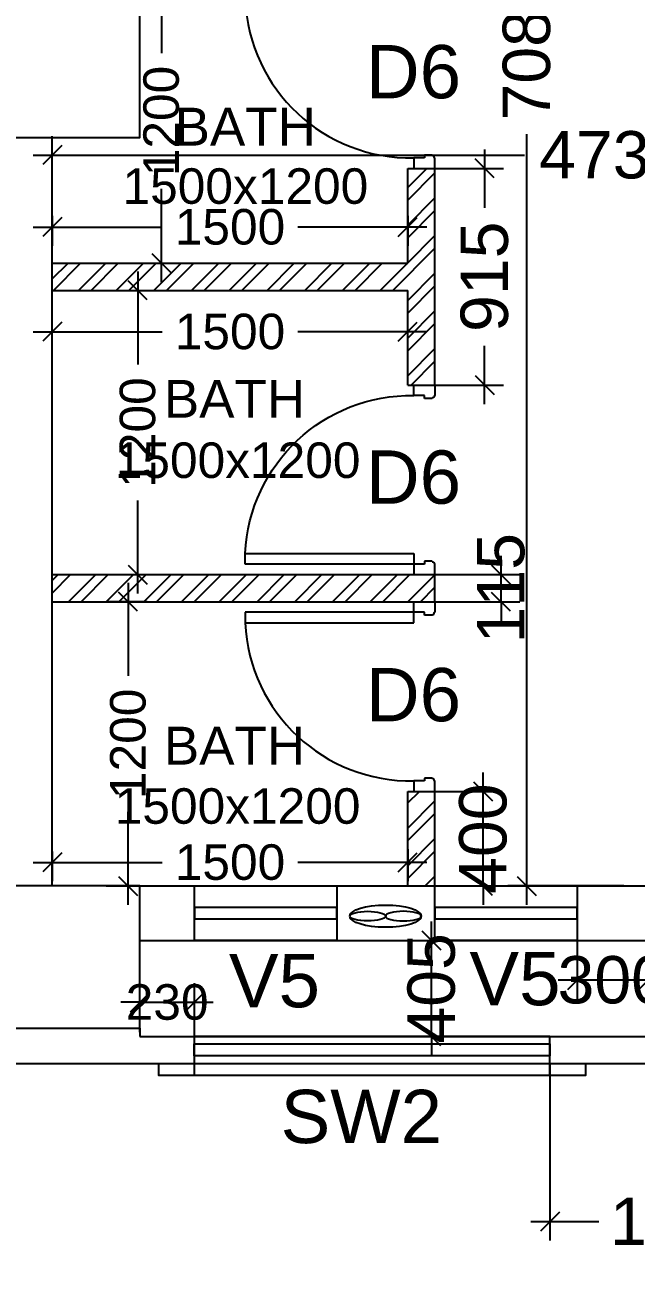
# Model space of a CAD drawing. Extents: x 7897917 to 8423973, y -6487334 to -6173396.
# Drawn here: x 8031789 to 8034367, y -6455762 to -6450489 of the extents above; entities that cross this region are included whole.
import ezdxf
from ezdxf.enums import TextEntityAlignment as Align

# ---------------------------------------------------------------- set-up
doc = ezdxf.new("R2010")
doc.units = 0
doc.header["$LTSCALE"] = 600
doc.header["$MEASUREMENT"] = 0
doc.header["$PDMODE"] = 35
doc.layers.get('0').update_dxf_attribs({"linetype": 'CONTINUOUS'})
doc.layers.get('Defpoints').update_dxf_attribs({"linetype": 'CONTINUOUS'})
for name, color, linetype in [('chajja', 7, 'CONTINUOUS'), ('DIM-TEXT', 8, 'CONTINUOUS'), ('DOOR', 32, 'CONTINUOUS'), ('Ele Proje.', 7, 'CONTINUOUS'), ('Exaust', 8, 'CONTINUOUS'), ('joinery', 7, 'CONTINUOUS'), ('LA-column', 3, 'CONTINUOUS'), ('Room Dim', 1, 'CONTINUOUS'), ('T Wall', 8, 'CONTINUOUS'), ('TEXT', 6, 'CONTINUOUS'), ('Toi. Wall Hat', 3, 'CONTINUOUS'), ('Walls', 7, 'CONTINUOUS'), ('WIN', 151, 'CONTINUOUS'), ('Working Dim', 5, 'CONTINUOUS')]:
    doc.layers.add(name, color=color, linetype=linetype)
doc.styles.add('ari', font='arial.ttf')
doc.styles.add('ARIAL', font='arial.ttf')
doc.styles.add('RT', font='romant.shx')
doc.dimstyles.new('int. dim', dxfattribs={"dimtxt": 450, "dimasz": 80, "dimexe": 80, "dimexo": 0, "dimgap": 70, "dimtad": 0, "dimdec": 0, "dimzin": 12, "dimdsep": 46, "dimtxsty": 'ari', "dimblk": 'OBLIQUE', "dimcen": 2, "dimdle": 80, "dimclrd": 256, "dimclre": 256, "dimclrt": 6, "dimadec": 0, "dimazin": 0, "dimtfac": 1, "dimtdec": 0, "dimtix": 1, "dimtmove": 2, "dimatfit": 3, "dimfxl": 1, "dimtolj": 1, "dimtzin": 0, "dimlwd": -1, "dimlwe": -1, "dimarcsym": 0})
doc.dimstyles.new('TEXT', dxfattribs={"dimscale": 0, "dimtxt": 600, "dimasz": 300, "dimexe": 300, "dimexo": 30, "dimgap": 50, "dimtad": 0, "dimdec": 0, "dimzin": 0, "dimdsep": 46, "dimtxsty": 'RT', "dimblk": 'OBLIQUE', "dimcen": 0.09, "dimdle": 300, "dimclrd": 256, "dimclre": 256, "dimclrt": 170, "dimadec": 0, "dimazin": 0, "dimtfac": 1, "dimtdec": 0, "dimtofl": 0, "dimtmove": 2, "dimatfit": 3, "dimfxl": 1, "dimfrac": 2, "dimtolj": 1, "dimtzin": 0, "dimlwd": -1, "dimlwe": -1, "dimarcsym": 0})

# ---------------------------------------------------------------- blocks, each defined once
blk = doc.blocks.new('_Oblique')
at = {"color": 0, "linetype": 'ByBlock', "lineweight": -2}
blk.add_line((-0.5, -0.5), (0.5, 0.5), dxfattribs=at)
blk = doc.blocks.new('*D1882')
at = {"layer": 'Defpoints', "color": 0, "linetype": 'Continuous', "transparency": 16777216}
for p in [(7997753.9, -6454803.7, -0.3), (8038813.9, -6454873.9, -11.4), (7997753.9, -6458212.2)]:
    blk.add_point(p, dxfattribs=at)
at = {"layer": 'DIM-TEXT', "transparency": 16777216}
for p, q in [((7997753.9, -6454803.7), (7997753.9, -6458512.2)), ((8038813.9, -6454873.9), (8038813.9, -6458512.2)), ((7997453.9, -6458212.2), (8011465.3, -6458212.2)), ((8039113.9, -6458212.2), (8025102.5, -6458212.2))]:
    blk.add_line(p, q, dxfattribs=at)
at = {"layer": 'DIM-TEXT', "linetype": 'Continuous', "transparency": 16777216, "xscale": 300, "yscale": 300, "zscale": 300, "rotation": 180}
blk.add_blockref('_Oblique', (7997753.9, -6458212.2), dxfattribs=at)
at = {"layer": 'DIM-TEXT', "linetype": 'Continuous', "transparency": 16777216, "xscale": 300, "yscale": 300, "zscale": 300}
blk.add_blockref('_Oblique', (8038813.9, -6458212.2), dxfattribs=at)
at = {"layer": 'DIM-TEXT', "color": 170, "linetype": 'Continuous', "transparency": 16777216, "insert": (8018283.9, -6458212.2), "char_height": 750, "attachment_point": 5, "style": 'ari'}
blk.add_mtext('\\A1;{\\H1.067x;TRAUMA WARD (30 Beds)}', dxfattribs=at)
blk = doc.blocks.new('*D1884')
at = {"layer": 'Defpoints', "color": 0, "transparency": 16777216}
for p in [(8032503.5, -6454614.8), (8032273.8, -6454741.3, -21.5), (8032503.5, -6454758.8, -21.5)]:
    blk.add_point(p, dxfattribs=at)
at = {"layer": 'Working Dim', "transparency": 16777216}
for p, q in [((8032273.8, -6454741.3), (8032273.8, -6454534.8)), ((8032503.5, -6454758.8), (8032503.5, -6454534.8)), ((8032273.8, -6454614.8), (8032193.8, -6454614.8)), ((8032273.8, -6454614.8), (8032503.5, -6454614.8)), ((8032503.5, -6454614.8), (8032583.5, -6454614.8))]:
    blk.add_line(p, q, dxfattribs=at)
at = {"layer": 'Working Dim', "transparency": 16777216, "xscale": 80, "yscale": 80, "zscale": 80}
blk.add_blockref('_Oblique', (8032273.8, -6454614.8), dxfattribs=at)
at = {"layer": 'Working Dim', "transparency": 16777216, "xscale": 80, "yscale": 80, "zscale": 80, "rotation": 180}
blk.add_blockref('_Oblique', (8032503.5, -6454614.8), dxfattribs=at)
at = {"layer": 'Working Dim', "color": 6, "transparency": 16777216, "insert": (8032388.6, -6454614.8), "char_height": 150, "attachment_point": 5, "style": 'ari'}
blk.add_mtext('\\A1;230', dxfattribs=at)
blk = doc.blocks.new('*D1961')
at = {"layer": 'Defpoints', "color": 0, "transparency": 16777216}
for p in [(8034003.5, -6454873.8, -21.5), (8035133.6, -6454874.2, -7.8), (8035133.6, -6455540.7)]:
    blk.add_point(p, dxfattribs=at)
at = {"layer": 'Working Dim', "transparency": 16777216}
for p, q in [((8034003.5, -6454873.8), (8034003.5, -6455620.7)), ((8035133.6, -6454874.2), (8035133.6, -6455620.7)), ((8033923.5, -6455540.7), (8034209.7, -6455540.7)), ((8035213.6, -6455540.7), (8034927.4, -6455540.7))]:
    blk.add_line(p, q, dxfattribs=at)
at = {"layer": 'Working Dim', "transparency": 16777216, "xscale": 80, "yscale": 80, "zscale": 80, "rotation": 180}
blk.add_blockref('_Oblique', (8034003.5, -6455540.7), dxfattribs=at)
at = {"layer": 'Working Dim', "transparency": 16777216, "xscale": 80, "yscale": 80, "zscale": 80}
blk.add_blockref('_Oblique', (8035133.6, -6455540.7), dxfattribs=at)
at = {"layer": 'Working Dim', "color": 6, "transparency": 16777216, "insert": (8034568.5, -6455540.7), "char_height": 200, "attachment_point": 5, "style": 'ari'}
blk.add_mtext('\\A1;1130', dxfattribs=at)
blk = doc.blocks.new('A$C153C7E87')
at = {"layer": 'Exaust', "color": 10, "extrusion": (0, 0, -1)}
for centre, major_axis, ratio in [((0, 0), (150.2, 0.1), 0.312125), ((-75.1, 0), (75.1, 0), 0.271389)]:
    blk.add_ellipse(centre, major_axis=major_axis, ratio=ratio, start_param=3.141593, end_param=9.424778, dxfattribs=at)
at = {"layer": 'Exaust', "color": 10}
blk.add_ellipse((75.1, 0), major_axis=(75.1, 0), ratio=0.271389, dxfattribs=at)
blk = doc.blocks.new('*D2021')
at = {"layer": 'Defpoints', "color": 0, "transparency": 16777216}
for p in [(8033334.3, -6454354, -21), (8033504, -6454354), (8033339.3, -6454758.9, -21.5)]:
    blk.add_point(p, dxfattribs=at)
at = {"layer": 'Working Dim', "transparency": 16777216}
for p, q in [((8033504, -6454354), (8033504, -6454274)), ((8033334.3, -6454354), (8033584, -6454354)), ((8033504, -6454758.9), (8033504, -6454354)), ((8033339.3, -6454758.9), (8033584, -6454758.9)), ((8033504, -6454758.9), (8033504, -6454838.9))]:
    blk.add_line(p, q, dxfattribs=at)
at = {"layer": 'Working Dim', "transparency": 16777216, "xscale": 80, "yscale": 80, "zscale": 80}
for p, rotation in [((8033504, -6454354), 270), ((8033504, -6454758.9), 90)]:
    blk.add_blockref('_Oblique', p, dxfattribs=dict(at, rotation=rotation))
at = {"layer": 'Working Dim', "color": 6, "transparency": 16777216, "insert": (8033504, -6454556.4), "char_height": 200, "attachment_point": 5, "rotation": 90, "style": 'ari'}
blk.add_mtext('\\A1;405', dxfattribs=at)
blk = doc.blocks.new('*D2024')
at = {"layer": 'Defpoints', "color": 0, "transparency": 16777216}
for p in [(8034118.9, -6454353.9), (8034419, -6454353.9), (8034118.9, -6454521.3)]:
    blk.add_point(p, dxfattribs=at)
at = {"layer": 'Working Dim', "transparency": 16777216}
for p, q in [((8034118.9, -6454353.9), (8034118.9, -6454601.3)), ((8034419, -6454353.9), (8034419, -6454601.3)), ((8034118.9, -6454521.3), (8034038.9, -6454521.3)), ((8034419, -6454521.3), (8034118.9, -6454521.3)), ((8034419, -6454521.3), (8034499, -6454521.3))]:
    blk.add_line(p, q, dxfattribs=at)
at = {"layer": 'Working Dim', "transparency": 16777216, "xscale": 80, "yscale": 80, "zscale": 80}
blk.add_blockref('_Oblique', (8034118.9, -6454521.3), dxfattribs=at)
at = {"layer": 'Working Dim', "transparency": 16777216, "xscale": 80, "yscale": 80, "zscale": 80, "rotation": 180}
blk.add_blockref('_Oblique', (8034419, -6454521.3), dxfattribs=at)
at = {"layer": 'Working Dim', "color": 6, "transparency": 16777216, "insert": (8034268.9, -6454521.3), "char_height": 200, "attachment_point": 5, "style": 'ari'}
blk.add_mtext('\\A1;300', dxfattribs=at)
blk = doc.blocks.new('1000')
at = {"layer": 'DOOR'}
for p, q in [((0, -100), (0, 0)), ((0, 0), (49.7, 0)), ((49.7, 0), (49.7, -2.2)), ((63.2, -49.5), (49.7, -49.5)), ((49.7, -49.5), (49.7, -100)), ((63.2, -13.5), (61, -13.5)), ((63.2, -13.5), (63.2, -49.5)), ((836.8, -13.5), (836.8, -49.5)), ((836.8, -13.5), (839, -13.5)), ((836.8, -49.5), (850.3, -49.5)), ((850.3, 0), (850.3, -2.2)), ((900, 0), (850.3, 0)), ((850.3, -49.5), (850.3, -100)), ((900, -100), (900, 0)), ((49.7, -100), (0, -100)), ((49.7, -100), (49.7, -900.6)), ((100.2, -100), (49.7, -100)), ((100.2, -900.6), (100.2, -100)), ((850.3, -100), (900, -100)), ((49.7, -900.6), (100.2, -900.6))]:
    blk.add_line(p, q, dxfattribs=at)
for centre, major_axis, start_param, end_param in [((49.7, -13.5), (-7.95, 7.95), 3.926991, 5.497787), ((850.3, -13.5), (7.95, 7.95), 0.785398, 2.356194)]:
    blk.add_ellipse(centre, major_axis=major_axis, ratio=1, start_param=start_param, end_param=end_param, dxfattribs=at)
at = {"layer": 'DOOR', "color": 145}
blk.add_ellipse((64.3, -115.3), major_axis=(-519.7, 589.8), ratio=1, start_param=2.464943, end_param=4.009476, dxfattribs=at)
blk = doc.blocks.new('*D2289')
at = {"layer": 'Defpoints', "color": 0, "transparency": 16777216}
for p in [(8031903.8, -6453978.7, 5.1), (8033403.8, -6453969.1, -0.7), (8033403.8, -6454024.2)]:
    blk.add_point(p, dxfattribs=at)
at = {"layer": 'Working Dim', "transparency": 16777216}
for p, q in [((8031903.8, -6453978.7), (8031903.8, -6454104.2)), ((8033403.8, -6453969.1), (8033403.8, -6454104.2)), ((8031823.8, -6454024.2), (8032367.1, -6454024.2)), ((8033483.8, -6454024.2), (8032940.4, -6454024.2))]:
    blk.add_line(p, q, dxfattribs=at)
at = {"layer": 'Working Dim', "transparency": 16777216, "xscale": 80, "yscale": 80, "zscale": 80, "rotation": 180}
blk.add_blockref('_Oblique', (8031903.8, -6454024.2), dxfattribs=at)
at = {"layer": 'Working Dim', "transparency": 16777216, "xscale": 80, "yscale": 80, "zscale": 80}
blk.add_blockref('_Oblique', (8033403.8, -6454024.2), dxfattribs=at)
at = {"layer": 'Working Dim', "color": 6, "transparency": 16777216, "insert": (8032653.8, -6454024.2), "char_height": 150, "attachment_point": 5, "style": 'ari'}
blk.add_mtext('\\A1;1500', dxfattribs=at)
blk = doc.blocks.new('*D2290')
at = {"layer": 'Defpoints', "color": 0, "transparency": 16777216}
for p in [(8032132, -6452923.5, -0.7), (8032223.8, -6452923.5), (8032132, -6454124, 3.9)]:
    blk.add_point(p, dxfattribs=at)
at = {"layer": 'Working Dim', "transparency": 16777216}
for p, q in [((8032223.8, -6452843.5), (8032223.8, -6453237.1)), ((8032132, -6452923.5), (8032303.8, -6452923.5)), ((8032223.8, -6454204), (8032223.8, -6453810.4)), ((8032132, -6454124), (8032303.8, -6454124))]:
    blk.add_line(p, q, dxfattribs=at)
at = {"layer": 'Working Dim', "transparency": 16777216, "xscale": 80, "yscale": 80, "zscale": 80}
for p, rotation in [((8032223.8, -6452923.5), 90), ((8032223.8, -6454124), 270)]:
    blk.add_blockref('_Oblique', p, dxfattribs=dict(at, rotation=rotation))
at = {"layer": 'Working Dim', "color": 6, "transparency": 16777216, "insert": (8032223.8, -6453523.8), "char_height": 150, "attachment_point": 5, "rotation": 90, "style": 'ari'}
blk.add_mtext('\\A1;1200', dxfattribs=at)
blk = doc.blocks.new('*D2291')
at = {"layer": 'Defpoints', "color": 0, "transparency": 16777216}
for p in [(8032150.5, -6451609.5, -0.7), (8032264.5, -6451609.5), (8032150.5, -6452809.5, -0.7)]:
    blk.add_point(p, dxfattribs=at)
at = {"layer": 'Working Dim', "transparency": 16777216}
for p, q in [((8032264.5, -6451529.5), (8032264.5, -6451922.9)), ((8032150.5, -6451609.5), (8032344.5, -6451609.5)), ((8032264.5, -6452889.5), (8032264.5, -6452496.2)), ((8032150.5, -6452809.5), (8032344.5, -6452809.5))]:
    blk.add_line(p, q, dxfattribs=at)
at = {"layer": 'Working Dim', "transparency": 16777216, "xscale": 80, "yscale": 80, "zscale": 80}
for p, rotation in [((8032264.5, -6451609.5), 90), ((8032264.5, -6452809.5), 270)]:
    blk.add_blockref('_Oblique', p, dxfattribs=dict(at, rotation=rotation))
at = {"layer": 'Working Dim', "color": 6, "transparency": 16777216, "insert": (8032264.5, -6452209.5), "char_height": 150, "attachment_point": 5, "rotation": 90, "style": 'ari'}
blk.add_mtext('\\A1;1200', dxfattribs=at)
blk = doc.blocks.new('*D2292')
at = {"layer": 'Defpoints', "color": 0, "transparency": 16777216}
for p in [(8033403.8, -6451784), (8031903.8, -6451933.4, 5.1), (8033403.8, -6451933.4, -0.7)]:
    blk.add_point(p, dxfattribs=at)
at = {"layer": 'Working Dim', "transparency": 16777216}
for p, q in [((8031903.8, -6451933.4), (8031903.8, -6451704)), ((8033403.8, -6451933.4), (8033403.8, -6451704)), ((8031823.8, -6451784), (8032367.1, -6451784)), ((8033483.8, -6451784), (8032940.4, -6451784))]:
    blk.add_line(p, q, dxfattribs=at)
at = {"layer": 'Working Dim', "transparency": 16777216, "xscale": 80, "yscale": 80, "zscale": 80, "rotation": 180}
blk.add_blockref('_Oblique', (8031903.8, -6451784), dxfattribs=at)
at = {"layer": 'Working Dim', "transparency": 16777216, "xscale": 80, "yscale": 80, "zscale": 80}
blk.add_blockref('_Oblique', (8033403.8, -6451784), dxfattribs=at)
at = {"layer": 'Working Dim', "color": 6, "transparency": 16777216, "insert": (8032653.8, -6451784), "char_height": 150, "attachment_point": 5, "style": 'ari'}
blk.add_mtext('\\A1;1500', dxfattribs=at)
blk = doc.blocks.new('*D2293')
at = {"layer": 'Defpoints', "color": 0, "transparency": 16777216}
for p in [(8032141.7, -6450294.5, -0.7), (8032364.3, -6450294.5), (8032141.7, -6451494.5, -0.7)]:
    blk.add_point(p, dxfattribs=at)
at = {"layer": 'Working Dim', "transparency": 16777216}
for p, q in [((8032364.3, -6450214.5), (8032364.3, -6450607.9)), ((8032141.7, -6450294.5), (8032444.3, -6450294.5)), ((8032364.3, -6451574.5), (8032364.3, -6451181.2)), ((8032141.7, -6451494.5), (8032444.3, -6451494.5))]:
    blk.add_line(p, q, dxfattribs=at)
at = {"layer": 'Working Dim', "transparency": 16777216, "xscale": 80, "yscale": 80, "zscale": 80}
for p, rotation in [((8032364.3, -6450294.5), 90), ((8032364.3, -6451494.5), 270)]:
    blk.add_blockref('_Oblique', p, dxfattribs=dict(at, rotation=rotation))
at = {"layer": 'Working Dim', "color": 6, "transparency": 16777216, "insert": (8032364.3, -6450894.5), "char_height": 150, "attachment_point": 5, "rotation": 90, "style": 'ari'}
blk.add_mtext('\\A1;1200', dxfattribs=at)
blk = doc.blocks.new('*D2294')
at = {"layer": 'Defpoints', "color": 0, "transparency": 16777216}
for p in [(8031903.8, -6451294.5, 5.1), (8033403.8, -6451294.5, -0.7), (8031903.8, -6451342.1)]:
    blk.add_point(p, dxfattribs=at)
at = {"layer": 'Working Dim', "transparency": 16777216}
for p, q in [((8031903.8, -6451294.5), (8031903.8, -6451422.1)), ((8033403.8, -6451294.5), (8033403.8, -6451422.1)), ((8031823.8, -6451342.1), (8032367.1, -6451342.1)), ((8033483.8, -6451342.1), (8032940.4, -6451342.1))]:
    blk.add_line(p, q, dxfattribs=at)
at = {"layer": 'Working Dim', "transparency": 16777216, "xscale": 80, "yscale": 80, "zscale": 80, "rotation": 180}
blk.add_blockref('_Oblique', (8031903.8, -6451342.1), dxfattribs=at)
at = {"layer": 'Working Dim', "transparency": 16777216, "xscale": 80, "yscale": 80, "zscale": 80}
blk.add_blockref('_Oblique', (8033403.8, -6451342.1), dxfattribs=at)
at = {"layer": 'Working Dim', "color": 6, "transparency": 16777216, "insert": (8032653.8, -6451342.1), "char_height": 150, "attachment_point": 5, "style": 'ari'}
blk.add_mtext('\\A1;1500', dxfattribs=at)
blk = doc.blocks.new('*D2297')
at = {"layer": 'Defpoints', "color": 0, "transparency": 16777216}
for p in [(8036633.9, -6451038.4), (8031903.8, -6451233.7, 5.1), (8036633.9, -6451402.5, 5.1)]:
    blk.add_point(p, dxfattribs=at)
at = {"layer": 'Working Dim', "transparency": 16777216}
for p, q in [((8031903.8, -6451233.7), (8031903.8, -6450958.4)), ((8036633.9, -6451402.5), (8036633.9, -6450958.4)), ((8031823.8, -6451038.4), (8033896.5, -6451038.4)), ((8036713.9, -6451038.4), (8034641.2, -6451038.4))]:
    blk.add_line(p, q, dxfattribs=at)
at = {"layer": 'Working Dim', "transparency": 16777216, "xscale": 80, "yscale": 80, "zscale": 80, "rotation": 180}
blk.add_blockref('_Oblique', (8031903.8, -6451038.4), dxfattribs=at)
at = {"layer": 'Working Dim', "transparency": 16777216, "xscale": 80, "yscale": 80, "zscale": 80}
blk.add_blockref('_Oblique', (8036633.9, -6451038.4), dxfattribs=at)
at = {"layer": 'Working Dim', "color": 6, "transparency": 16777216, "insert": (8034268.9, -6451038.4), "char_height": 200, "attachment_point": 5, "style": 'ari'}
blk.add_mtext('\\A1;4730', dxfattribs=at)
blk = doc.blocks.new('*D2298')
at = {"layer": 'Defpoints', "color": 0, "transparency": 16777216}
for p in [(8033905.8, -6447039), (8033918.9, -6447039, 5.1), (8034315, -6454124, 5.1)]:
    blk.add_point(p, dxfattribs=at)
at = {"layer": 'Working Dim', "transparency": 16777216}
for p, q in [((8033905.8, -6446959), (8033905.8, -6450213)), ((8033918.9, -6447039), (8033825.8, -6447039)), ((8033905.8, -6454204), (8033905.8, -6450950.1)), ((8034315, -6454124), (8033825.8, -6454124))]:
    blk.add_line(p, q, dxfattribs=at)
at = {"layer": 'Working Dim', "transparency": 16777216, "xscale": 80, "yscale": 80, "zscale": 80}
for p, rotation in [((8033905.8, -6447039), 90), ((8033905.8, -6454124), 270)]:
    blk.add_blockref('_Oblique', p, dxfattribs=dict(at, rotation=rotation))
at = {"layer": 'Working Dim', "color": 6, "transparency": 16777216, "insert": (8033905.8, -6450581.5), "char_height": 200, "attachment_point": 5, "rotation": 90, "style": 'ari'}
blk.add_mtext('\\A1;7085', dxfattribs=at)
blk = doc.blocks.new('*D2305')
at = {"layer": 'Defpoints', "color": 0, "transparency": 16777216}
for p in [(8033518.8, -6453724.5, 8.3), (8033721.9, -6453724.5), (8033518.8, -6454123.9, 8.3)]:
    blk.add_point(p, dxfattribs=at)
at = {"layer": 'Working Dim', "transparency": 16777216}
for p, q in [((8033721.9, -6453724.5), (8033721.9, -6453644.5)), ((8033518.8, -6453724.5), (8033801.9, -6453724.5)), ((8033721.9, -6454123.9), (8033721.9, -6453724.5)), ((8033518.8, -6454123.9), (8033801.9, -6454123.9)), ((8033721.9, -6454123.9), (8033721.9, -6454203.9))]:
    blk.add_line(p, q, dxfattribs=at)
at = {"layer": 'Working Dim', "transparency": 16777216, "xscale": 80, "yscale": 80, "zscale": 80}
for p, rotation in [((8033721.9, -6453724.5), 270), ((8033721.9, -6454123.9), 90)]:
    blk.add_blockref('_Oblique', p, dxfattribs=dict(at, rotation=rotation))
at = {"layer": 'Working Dim', "color": 6, "transparency": 16777216, "insert": (8033721.9, -6453924.2), "char_height": 200, "attachment_point": 5, "rotation": 90, "style": 'ari'}
blk.add_mtext('\\A1;400', dxfattribs=at)
blk = doc.blocks.new('*D2306')
at = {"layer": 'Defpoints', "color": 0, "transparency": 16777216}
for p in [(8033518.8, -6452809.5, 8.3), (8033797.4, -6452809.5), (8033518.8, -6452924.5, 8.3)]:
    blk.add_point(p, dxfattribs=at)
at = {"layer": 'Working Dim', "transparency": 16777216}
for p, q in [((8033797.4, -6452809.5), (8033797.4, -6452729.5)), ((8033518.8, -6452809.5), (8033877.4, -6452809.5)), ((8033797.4, -6452924.5), (8033797.4, -6452809.5)), ((8033518.8, -6452924.5), (8033877.4, -6452924.5)), ((8033797.4, -6452924.5), (8033797.4, -6453004.5))]:
    blk.add_line(p, q, dxfattribs=at)
at = {"layer": 'Working Dim', "transparency": 16777216, "xscale": 80, "yscale": 80, "zscale": 80}
for p, rotation in [((8033797.4, -6452809.5), 270), ((8033797.4, -6452924.5), 90)]:
    blk.add_blockref('_Oblique', p, dxfattribs=dict(at, rotation=rotation))
at = {"layer": 'Working Dim', "color": 6, "transparency": 16777216, "insert": (8033797.4, -6452867), "char_height": 200, "attachment_point": 5, "rotation": 90, "style": 'ari'}
blk.add_mtext('\\A1;115', dxfattribs=at)
blk = doc.blocks.new('*D2307')
at = {"layer": 'Defpoints', "color": 0, "transparency": 16777216}
for p in [(8033518.8, -6451094.5, 8.3), (8033728.1, -6451094.5), (8033518.8, -6452009.5, 8.3)]:
    blk.add_point(p, dxfattribs=at)
at = {"layer": 'Working Dim', "transparency": 16777216}
for p, q in [((8033728.1, -6451014.5), (8033728.1, -6451260.4)), ((8033518.8, -6451094.5), (8033808.1, -6451094.5)), ((8033728.1, -6452089.5), (8033728.1, -6451843.7)), ((8033518.8, -6452009.5), (8033808.1, -6452009.5))]:
    blk.add_line(p, q, dxfattribs=at)
at = {"layer": 'Working Dim', "transparency": 16777216, "xscale": 80, "yscale": 80, "zscale": 80}
for p, rotation in [((8033728.1, -6451094.5), 90), ((8033728.1, -6452009.5), 270)]:
    blk.add_blockref('_Oblique', p, dxfattribs=dict(at, rotation=rotation))
at = {"layer": 'Working Dim', "color": 6, "transparency": 16777216, "insert": (8033728.1, -6451552), "char_height": 200, "attachment_point": 5, "rotation": 90, "style": 'ari'}
blk.add_mtext('\\A1;915', dxfattribs=at)

msp = doc.modelspace()

# ---------------------------------------------------------------- hatches: boundary and pattern name
at = {"layer": 'Toi. Wall Hat'}
h = msp.add_hatch(dxfattribs=at)
h.set_pattern_fill('ANSI32', color=10, scale=300, style=0)
h.set_pattern_definition([(45, (1109499.61, -81878.24), (-79.5495129, 79.5495129), []), (45, (1109552.65, -81878.24), (-79.5495129, 79.5495129), [])])
h.paths.add_polyline_path([(8035133.92, -6448978.938), (8035018.92, -6448978.938), (8035018.92, -6449379.468), (8035133.92, -6449379.468)])
h.paths.add_polyline_path([(8033518.787, -6448978.938), (8033403.787, -6448978.938), (8033403.787, -6449379.468), (8033518.787, -6449379.468)])
h.paths.add_polyline_path([(8033518.787, -6450179.468), (8031903.787, -6450179.468), (8031903.787, -6450294.468), (8033518.787, -6450294.468)])
h.paths.add_polyline_path([(8036633.92, -6450179.468), (8035018.92, -6450179.468), (8035018.92, -6450294.468), (8036633.92, -6450294.468)])
h.paths.add_polyline_path([(8036633.92, -6451494.468), (8035133.92, -6451494.468), (8035133.92, -6451094.468), (8035018.92, -6451094.468), (8035018.92, -6452009.468), (8035133.92, -6452009.468), (8035133.92, -6451609.468), (8036633.92, -6451609.468)])
h.paths.add_polyline_path([(8033518.787, -6451094.468), (8033403.787, -6451094.468), (8033403.787, -6451494.468), (8031903.787, -6451494.468), (8031903.787, -6451609.468), (8033403.787, -6451609.468), (8033403.787, -6452009.468), (8033518.787, -6452009.468)])
h.paths.add_polyline_path([(8033518.787, -6452809.468), (8031903.787, -6452809.468), (8031903.787, -6452924.468), (8033518.787, -6452924.468)])
h.paths.add_polyline_path([(8033518.787, -6453724.468), (8033403.787, -6453724.468), (8033403.787, -6454123.938), (8033518.787, -6454123.938)])
h.paths.add_polyline_path([(8035133.92, -6453724.468), (8035018.92, -6453724.468), (8035018.92, -6454123.938), (8035133.92, -6454123.938)])
h.paths.add_polyline_path([(8036633.92, -6452809.468), (8035018.92, -6452809.468), (8035018.92, -6452924.468), (8036633.92, -6452924.468)])

# ---------------------------------------------------------------- linework, layer by layer
at = {"layer": 'chajja', "color": 8}
msp.add_line((8034003.302, -6454923.885), (8032503.302, -6454923.885), dxfattribs=at)
at = {"layer": 'Ele Proje.'}
for points in [[(8032503.302, -6454873.885), (8032503.302, -6454923.885), (8032353.302, -6454923.885), (8032353.302, -6454873.885)], [(8034153.302, -6454873.885), (8034153.302, -6454923.885), (8034003.302, -6454923.885), (8034003.302, -6454873.885)]]:
    msp.add_lwpolyline(points, dxfattribs=at)
at = {"layer": 'LA-column', "color": 2, "flags": 128}
for points, elevation in [([(8031673.876, -6450963.752), (8032273.876, -6450963.752), (8032273.876, -6450363.752), (8031673.876, -6450363.752)], 3.421), ([(8031674.053, -6454723.9), (8032274.053, -6454723.9), (8032274.053, -6454123.9), (8031674.053, -6454123.9)], 2.283)]:
    msp.add_lwpolyline(points, close=True, dxfattribs=dict(at, elevation=elevation))
at = {"layer": 'T Wall', "color": 6, "linetype": 'Continuous'}
for p, q in [((8033403.787, -6451494.549, 8.269), (8033403.787, -6451094.549, 8.269)), ((8033403.787, -6451094.549, 8.269), (8033518.787, -6451094.549, 8.269)), ((8033518.787, -6452009.549, 8.269), (8033518.787, -6451094.549, 8.269)), ((8031903.787, -6451494.549, 8.269), (8033403.787, -6451494.549, 8.269)), ((8031903.787, -6451609.549, 8.269), (8033403.787, -6451609.549, 8.269)), ((8033403.787, -6452009.549, 8.269), (8033403.787, -6451609.549, 8.269)), ((8033403.787, -6452009.549, 8.269), (8033518.787, -6452009.549, 8.269)), ((8031903.787, -6452809.549, 8.269), (8033518.787, -6452809.549, 8.269)), ((8033518.787, -6452924.549, 8.269), (8033518.787, -6452809.549, 8.269)), ((8031903.787, -6452924.549, 8.269), (8033518.787, -6452924.549, 8.269)), ((8033403.786, -6454123.869, 8.269), (8033403.786, -6453724.549, 8.269)), ((8033403.787, -6453724.549, 8.269), (8033518.787, -6453724.549, 8.269)), ((8033518.786, -6454123.869, 8.269), (8033518.786, -6453724.549, 8.269))]:
    msp.add_line(p, q, dxfattribs=at)
at = {"layer": 'Walls'}
for p, q in [((8031903.787, -6454124.017), (8031903.787, -6450963.837)), ((8032273.608, -6454723.879), (8032273.608, -6454758.916)), ((8032273.608, -6454758.916), (8038063.742, -6454758.916)), ((8030574.067, -6454873.916), (8038813.743, -6454873.916))]:
    msp.add_line(p, q, dxfattribs=at)
at = {"layer": 'Walls', "linetype": 'Continuous'}
for p, q in [((8032274.053, -6454123.938, 2.283), (8036634.188, -6454123.938, 2.283)), ((8032274.053, -6454353.938, 2.283), (8036864.01, -6454354.002, 2.283))]:
    msp.add_line(p, q, dxfattribs=at)
at = {"layer": 'WIN', "linetype": 'Continuous', "elevation": 2.283}
for points in [[(8033104.053, -6454353.869), (8032504.053, -6454353.869), (8032504.053, -6454123.869), (8033104.053, -6454123.869)], [(8034118.877, -6454353.869), (8033518.877, -6454353.869), (8033518.877, -6454123.869), (8034118.877, -6454123.869)], [(8033104.053, -6454215.028), (8032504.053, -6454215.028), (8032504.053, -6454262.71), (8033104.053, -6454262.71)], [(8034118.877, -6454215.028), (8033518.877, -6454215.028), (8033518.877, -6454262.71), (8034118.877, -6454262.71)]]:
    msp.add_lwpolyline(points, close=True, dxfattribs=at)
at = {"layer": 'WIN', "linetype": 'Continuous'}
for points in [[(8032503.302, -6454873.885), (8034003.302, -6454873.885), (8034003.302, -6454758.885), (8032503.302, -6454758.885)], [(8032503.302, -6454791.102), (8034003.302, -6454791.102), (8034003.302, -6454841.668), (8032503.302, -6454841.668)]]:
    msp.add_lwpolyline(points, close=True, dxfattribs=at)

# ---------------------------------------------------------------- block references
at = {"layer": 'DOOR', "linetype": 'Continuous'}
for p, xscale, yscale, zscale, rotation in [((8033518.787, -6450294.549, 8.269), 0.8888888880610689, 0.8888888880610689, 0.8888888880610689, 270.0000128466253), ((8033518.678, -6452809.549, 8.269), -0.8888888880610685, 0.8888888927176595, 0.8888888919152134, 269.9999872734366), ((8033518.787, -6452924.549, 8.269), 0.8888888880610689, 0.8888888880610689, 0.8888888880610689, 270.0000128466253)]:
    msp.add_blockref('1000', p, dxfattribs=dict(at, xscale=xscale, yscale=yscale, zscale=zscale, rotation=rotation))
at = {"layer": 'Exaust', "linetype": 'Continuous', "xscale": -1, "rotation": 180}
msp.add_blockref('A$C153C7E87', (8033310.036, -6454251.366, 10.006), dxfattribs=at)

# ---------------------------------------------------------------- texts
at = {"layer": 'joinery', "style": 'ari'}
for s, p in [('D6', (8033428.144, -6450798.686, 8.269)), ('D6', (8033428.144, -6452510.133, 8.269)), ('D6', (8033428.144, -6453428.686, 8.269)), ('V5', (8032841.49, -6454636.089, 10.702)), ('V5', (8033856.314, -6454627.479, 10.551)), ('SW2', (8033207.967, -6455209.568))]:
    msp.add_text(s, height=225, dxfattribs=at).set_placement(p, align=Align.CENTER)
at = {"layer": 'Room Dim', "style": 'ARIAL'}
for p in [(8032718.762, -6451244.145, 8.269), (8032685.991, -6452401.495, 8.269), (8032685.991, -6453861.383, 8.269)]:
    msp.add_text('1500x1200', height=150, dxfattribs=at).set_placement(p, align=Align.CENTER)
at = {"layer": 'TEXT', "color": 7, "style": 'ARIAL'}
for p in [(8032718.332, -6450998.42, 8.269), (8032672.943, -6452147.263, 8.269), (8032672.943, -6453611.693, 8.269), (8032672.943, -6453611.693, 8.269)]:
    msp.add_text('BATH', height=160, dxfattribs=at).set_placement(p, align=Align.CENTER)

# ---------------------------------------------------------------- dimensions: what is measured, and where the dimension line sits
at = {"layer": 'DIM-TEXT', "linetype": 'Continuous'}
dim = msp.add_linear_dim(base=(7997753.87, -6458212.227, 11.402), p1=(8038813.927, -6454873.885), p2=(7997753.87, -6454803.727, 11.054), angle=180, text='{\\H1.067x;TRAUMA WARD (30 Beds)}', dimstyle='TEXT', override={"dimscale": 1, "dimtxt": 750, "dimexo": 0, "dimtxsty": 'ari'}, dxfattribs=at)
dim.commit()
dim.dimension.update_dxf_attribs({"geometry": '*D1882', "text_midpoint": (8018283.899, -6458212.227, 11.402)})
at = {"layer": 'Working Dim'}
for base, p1, p2, override, picture, middle in [((8033905.787, -6447039.019, 2.848), (8034314.983, -6454124.018, 7.979), (8033918.92, -6447039.019, 7.979), {"dimtxt": 200}, '*D2298', (8033905.787, -6450581.518, 2.848)), ((8032364.263, -6450294.549, 2.848), (8032141.737, -6451494.549, 2.157), (8032141.737, -6450294.549, 2.157), {"dimtxt": 150}, '*D2293', (8032364.263, -6450894.549, 2.848)), ((8033728.103, -6451094.549), (8033518.787, -6452009.549, 8.269), (8033518.787, -6451094.549, 8.269), {"dimtxt": 200, "dimarcsym": 1}, '*D2307', (8033728.103, -6451552.049)), ((8032264.516, -6451609.549, 2.848), (8032150.479, -6452809.549, 2.157), (8032150.479, -6451609.549, 2.157), {"dimtxt": 150}, '*D2291', (8032264.516, -6452209.549, 2.848)), ((8033797.44, -6452809.549), (8033518.788, -6452924.549, 8.269), (8033518.788, -6452809.549, 8.269), {"dimtxt": 200, "dimarcsym": 1}, '*D2306', (8033797.44, -6452867.049)), ((8032223.829, -6452923.549, 2.848), (8032131.97, -6454123.985, 6.728), (8032131.97, -6452923.549, 2.157), {"dimtxt": 150}, '*D2290', (8032223.829, -6453523.767, 2.848)), ((8033504.036, -6454353.953, 28.94), (8033339.279, -6454758.885, 7.414), (8033334.286, -6454353.953, 7.935), {"dimtxt": 200}, '*D2021', (8033504.036, -6454556.419, 28.94))]:
    dim = msp.add_linear_dim(base=base, p1=p1, p2=p2, angle=90, dimstyle='int. dim', override=override, dxfattribs=at)
    dim.commit()
    dim.dimension.update_dxf_attribs({"geometry": picture, "text_midpoint": middle})
for base, p1, p2, override, picture, middle in [((8036633.92, -6451038.353, 2.848), (8031903.787, -6451233.704, 7.979), (8036633.92, -6451402.478, 7.979), {"dimtxt": 200}, '*D2297', (8034268.853, -6451038.353, 2.848)), ((8031903.787, -6451342.068, 2.848), (8033403.787, -6451294.549, 2.157), (8031903.787, -6451294.549, 7.979), {"dimtxt": 150}, '*D2294', (8032653.787, -6451342.068, 2.848)), ((8033403.787, -6451783.964, 2.848), (8031903.787, -6451933.409, 7.979), (8033403.787, -6451933.409, 2.157), {"dimtxt": 150}, '*D2292', (8032653.787, -6451783.964, 2.848)), ((8033403.787, -6454024.175, 2.848), (8031903.787, -6453978.703, 7.979), (8033403.787, -6453969.13, 2.157), {"dimtxt": 150}, '*D2289', (8032653.787, -6454024.175, 2.848)), ((8032503.48, -6454614.777, 16.15), (8032273.785, -6454741.315, -5.376), (8032503.48, -6454758.802, -5.376), {"dimtxt": 150}, '*D1884', (8032388.633, -6454614.777, 16.15)), ((8035133.615, -6455540.73, 16.15), (8034003.48, -6454873.833, -5.376), (8035133.615, -6454874.166, 8.356), {"dimtxt": 200}, '*D1961', (8034568.548, -6455540.73, 16.15))]:
    dim = msp.add_linear_dim(base=base, p1=p1, p2=p2, dimstyle='int. dim', override=override, dxfattribs=at)
    dim.commit()
    dim.dimension.update_dxf_attribs({"geometry": picture, "text_midpoint": middle})
dim = msp.add_linear_dim(base=(8033721.902, -6453724.549), p1=(8033518.786, -6454123.938, 8.269), p2=(8033518.787, -6453724.549, 8.269), angle=90, text='400', dimstyle='int. dim', override={"dimtxt": 200, "dimarcsym": 1}, dxfattribs=at)
dim.commit()
dim.dimension.update_dxf_attribs({"geometry": '*D2305', "text_midpoint": (8033721.902, -6453924.243)})
at = {"layer": 'Working Dim', "color": 7}
dim = msp.add_linear_dim(base=(8034118.877, -6454521.338, 2.283), p1=(8034419.01, -6454353.869, 2.283), p2=(8034118.877, -6454353.869, 2.283), dimstyle='int. dim', override={"dimtxt": 200, "dimarcsym": 1}, dxfattribs=at)
dim.commit()
dim.dimension.update_dxf_attribs({"geometry": '*D2024', "text_midpoint": (8034268.943, -6454521.338, 2.283)})

doc.saveas('drawing.dxf')
